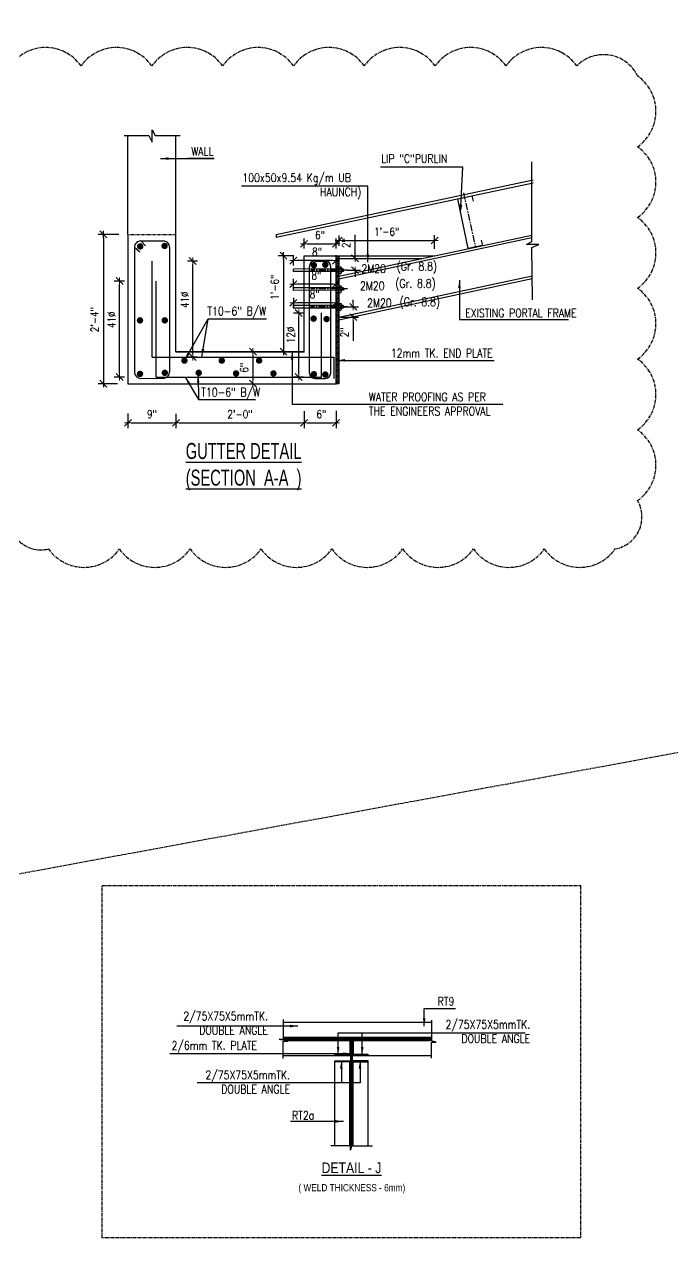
# Model space of a CAD drawing. Extents: x -95606 to 113309, y -42160 to -940.
# Drawn here: x 103447.1 to 103568.6, y -20200.4 to -19972.8 of the extents above; entities that cross this region are included whole.
import ezdxf

# ---------------------------------------------------------------- set-up
doc = ezdxf.new("R2010")
doc.units = 0
doc.header["$LTSCALE"] = 0.02
doc.header["$MEASUREMENT"] = 0
doc.header["$PDMODE"] = 3
doc.header["$PDSIZE"] = -2
for name, pattern in [('CENTER', [50.8, 31.75, -6.35, 6.35, -6.35]), ('CENTERX2', [101.6, 63.5, -12.7, 12.7, -12.7]), ('DASHED', [0.75, 0.5, -0.25]), ('DASHEDX2', [1.5, 1, -0.5]), ('HIDDEN', [9.525, 6.35, -3.175])]:
    doc.linetypes.add(name, pattern=pattern)
doc.layers.get('0').update_dxf_attribs({"linetype": 'CONTINUOUS'})
doc.layers.get('DEFPOINTS').update_dxf_attribs({"linetype": 'CONTINUOUS'})
doc.layers.add('A -fittings', color=181, linetype='CONTINUOUS', lineweight=5)
for name, color, linetype in [('A-5T', 4, 'CONTINUOUS'), ('A-DIM', 1, 'CONTINUOUS'), ('A-GRID', 7, 'CENTERX2'), ('A-OL', 2, 'CONTINUOUS'), ('A-P FRAME', 4, 'CONTINUOUS'), ('DIM', 7, 'CONTINUOUS'), ('dimentions', 8, 'CONTINUOUS'), ('EXLINE', 33, 'CONTINUOUS'), ('GUSSET', 1, 'CONTINUOUS'), ('OL', 2, 'CONTINUOUS'), ('RF', 5, 'CONTINUOUS'), ('RF5', 6, 'CONTINUOUS'), ('S-BM', 2, 'HIDDEN'), ('S-DIM', 7, 'CONTINUOUS'), ('S-TXT', 2, 'CONTINUOUS')]:
    doc.layers.add(name, color=color, linetype=linetype)
doc.styles.add('ROMANS', font='romans.shx', dxfattribs={"width": 0.8})
doc.styles.get("Standard").update_dxf_attribs({"font": 'ISOCP'})
doc.styles.add('STYLE2', font='arial.ttf', dxfattribs={"width": 0.8})
doc.dimstyles.new('DA16', dxfattribs={"dimscale": 16, "dimtxt": 0.1, "dimasz": 0.09375, "dimexe": 0, "dimexo": 0, "dimgap": 0.03125, "dimtad": 1, "dimdec": 0, "dimzin": 7, "dimdsep": 46, "dimlunit": 4, "dimtxsty": 'ROMANS', "dimcen": 0.09375, "dimclrd": 1, "dimclre": 1, "dimclrt": 2, "dimadec": 0, "dimazin": 0, "dimtfac": 0.03125, "dimtdec": 4, "dimtofl": 0, "dimtmove": 0, "dimatfit": 3, "dimfxl": 1, "dimfrac": 2, "dimtolj": 1, "dimtzin": 0, "dimarcsym": 0})
doc.dimstyles.new('TK16', dxfattribs={"dimscale": 16, "dimtxt": 0.09375, "dimasz": 0.04, "dimexe": 0.0625, "dimexo": 0.015625, "dimgap": 0.046875, "dimtad": 1, "dimdec": 1, "dimzin": 11, "dimdsep": 46, "dimlunit": 4, "dimtxsty": 'ROMANS', "dimblk1": 'TK1', "dimblk2": 'TK1', "dimsah": 1, "dimcen": 0.09375, "dimclrd": 1, "dimclre": 1, "dimclrt": 2, "dimadec": 0, "dimazin": 0, "dimtfac": 1, "dimtofl": 0, "dimtmove": 0, "dimatfit": 3, "dimldrblk": 'TK1', "dimfxl": 1, "dimfrac": 2, "dimtolj": 1, "dimtzin": 9, "dimarcsym": 0})
pattern_1 = [(45, (124392.88833, 6489.24232), (-0.08838834765, 0.08838834765), [])]
pattern_2 = [(45, (124392.88833, 6493.42633), (-0.08838834765, 0.08838834765), [])]

# ---------------------------------------------------------------- blocks, each defined once
blk = doc.blocks.new('TK1')
at = {"color": 4, "linetype": 'Continuous'}
blk.add_line((-1, -1), (1, 1), dxfattribs=at)
at = {"color": 1, "linetype": 'ByBlock'}
blk.add_line((-1, 0), (1, 0), dxfattribs=at)
blk = doc.blocks.new('*D202')
at = {"layer": 'DEFPOINTS', "color": 0, "lineweight": -2, "transparency": 16777216}
for p in [(103465.06, -20012.25), (103461.9, -20040.25), (103464.81, -20040.25)]:
    blk.add_point(p, dxfattribs=at)
at = {"layer": 'dimentions', "color": 1, "lineweight": -2, "transparency": 16777216}
for p, q in [((103464.81, -20012.25), (103460.9, -20012.25)), ((103461.9, -20012.89), (103461.9, -20039.61)), ((103464.56, -20040.25), (103460.9, -20040.25))]:
    blk.add_line(p, q, dxfattribs=at)
at = {"layer": 'dimentions', "color": 1, "lineweight": -2, "transparency": 16777216, "xscale": 0.64, "yscale": 0.64, "zscale": 0.64}
for p, rotation in [((103461.9, -20012.25), 90), ((103461.9, -20040.25), 270)]:
    blk.add_blockref('TK1', p, dxfattribs=dict(at, rotation=rotation))
at = {"layer": 'dimentions', "color": 2, "transparency": 16777216, "insert": (103460.26, -20028.25), "char_height": 1.5, "attachment_point": 5, "rotation": 90, "style": 'ROMANS'}
blk.add_mtext('\\A1;2\'-4"', dxfattribs=at)
blk = doc.blocks.new('*D203')
at = {"layer": 'A -fittings', "color": 1, "lineweight": -2, "transparency": 16777216}
for p, q in [((103499.5, -20014.92), (103499.5, -20013.02)), ((103505.5, -20014.91), (103505.5, -20013.02)), ((103500.14, -20014.02), (103504.86, -20014.02))]:
    blk.add_line(p, q, dxfattribs=at)
at = {"layer": 'DEFPOINTS', "color": 0, "lineweight": -2, "transparency": 16777216}
for p in [(103499.5, -20015.17), (103505.5, -20014.02), (103505.5, -20015.16)]:
    blk.add_point(p, dxfattribs=at)
at = {"layer": 'A -fittings', "color": 1, "lineweight": -2, "transparency": 16777216, "xscale": 0.64, "yscale": 0.64, "zscale": 0.64, "rotation": 180}
blk.add_blockref('TK1', (103499.5, -20014.02), dxfattribs=at)
at = {"layer": 'A -fittings', "color": 1, "lineweight": -2, "transparency": 16777216, "xscale": 0.64, "yscale": 0.64, "zscale": 0.64}
blk.add_blockref('TK1', (103505.5, -20014.02), dxfattribs=at)
at = {"layer": 'A -fittings', "color": 2, "transparency": 16777216, "insert": (103502.5, -20012.38), "char_height": 1.5, "attachment_point": 5, "style": 'ROMANS'}
blk.add_mtext('\\A1;6"', dxfattribs=at)
blk = doc.blocks.new('*D204')
at = {"layer": 'A -fittings', "color": 1, "lineweight": -2, "transparency": 16777216}
for p, q in [((103489.64, -20034.25), (103490.93, -20034.25)), ((103489.93, -20034.89), (103489.93, -20039.61)), ((103489.64, -20040.25), (103490.93, -20040.25))]:
    blk.add_line(p, q, dxfattribs=at)
at = {"layer": 'DEFPOINTS', "color": 0, "lineweight": -2, "transparency": 16777216}
for p in [(103489.39, -20034.25), (103489.39, -20040.25), (103489.93, -20040.25)]:
    blk.add_point(p, dxfattribs=at)
at = {"layer": 'A -fittings', "color": 1, "lineweight": -2, "transparency": 16777216, "xscale": 0.64, "yscale": 0.64, "zscale": 0.64}
for p, rotation in [((103489.93, -20034.25), 90), ((103489.93, -20040.25), 270)]:
    blk.add_blockref('TK1', p, dxfattribs=dict(at, rotation=rotation))
at = {"layer": 'A -fittings', "color": 2, "transparency": 16777216, "insert": (103488.29, -20037.25), "char_height": 1.5, "attachment_point": 5, "rotation": 90, "style": 'ROMANS'}
blk.add_mtext('\\A1;6"', dxfattribs=at)
blk = doc.blocks.new('*D205')
at = {"layer": 'A -fittings', "color": 1, "lineweight": -2, "transparency": 16777216}
for p, q in [((103475.5, -20046.3), (103475.5, -20048.61)), ((103476.14, -20047.61), (103498.86, -20047.61)), ((103499.5, -20046.37), (103499.5, -20048.61))]:
    blk.add_line(p, q, dxfattribs=at)
at = {"layer": 'DEFPOINTS', "color": 0, "lineweight": -2, "transparency": 16777216}
for p in [(103475.5, -20046.05), (103499.5, -20046.12), (103499.5, -20047.61)]:
    blk.add_point(p, dxfattribs=at)
at = {"layer": 'A -fittings', "color": 1, "lineweight": -2, "transparency": 16777216, "xscale": 0.64, "yscale": 0.64, "zscale": 0.64, "rotation": 180}
blk.add_blockref('TK1', (103475.5, -20047.61), dxfattribs=at)
at = {"layer": 'A -fittings', "color": 1, "lineweight": -2, "transparency": 16777216, "xscale": 0.64, "yscale": 0.64, "zscale": 0.64}
blk.add_blockref('TK1', (103499.5, -20047.61), dxfattribs=at)
at = {"layer": 'A -fittings', "color": 2, "transparency": 16777216, "insert": (103487.5, -20045.97), "char_height": 1.5, "attachment_point": 5, "style": 'ROMANS'}
blk.add_mtext('\\A1;2\'-0"', dxfattribs=at)
blk = doc.blocks.new('*D206')
at = {"layer": 'A -fittings', "color": 1, "lineweight": -2, "transparency": 16777216}
for p, q in [((103466.5, -20045.87), (103466.5, -20048.61)), ((103467.14, -20047.61), (103474.86, -20047.61)), ((103475.5, -20045.91), (103475.5, -20048.61))]:
    blk.add_line(p, q, dxfattribs=at)
at = {"layer": 'DEFPOINTS', "color": 0, "lineweight": -2, "transparency": 16777216}
for p in [(103466.5, -20045.62), (103475.5, -20045.66), (103475.5, -20047.61)]:
    blk.add_point(p, dxfattribs=at)
at = {"layer": 'A -fittings', "color": 1, "lineweight": -2, "transparency": 16777216, "xscale": 0.64, "yscale": 0.64, "zscale": 0.64, "rotation": 180}
blk.add_blockref('TK1', (103466.5, -20047.61), dxfattribs=at)
at = {"layer": 'A -fittings', "color": 1, "lineweight": -2, "transparency": 16777216, "xscale": 0.64, "yscale": 0.64, "zscale": 0.64}
blk.add_blockref('TK1', (103475.5, -20047.61), dxfattribs=at)
at = {"layer": 'A -fittings', "color": 2, "transparency": 16777216, "insert": (103471, -20045.97), "char_height": 1.5, "attachment_point": 5, "style": 'ROMANS'}
blk.add_mtext('\\A1;9"', dxfattribs=at)
blk = doc.blocks.new('*D207')
at = {"layer": 'A -fittings', "color": 1, "lineweight": -2, "transparency": 16777216}
for p, q in [((103479.56, -20017.25), (103477.64, -20017.25)), ((103478.64, -20034.61), (103478.64, -20017.89)), ((103479.56, -20035.25), (103477.64, -20035.25))]:
    blk.add_line(p, q, dxfattribs=at)
at = {"layer": 'DEFPOINTS', "color": 0, "lineweight": -2, "transparency": 16777216}
for p in [(103478.64, -20017.25), (103479.81, -20017.25), (103479.81, -20035.25)]:
    blk.add_point(p, dxfattribs=at)
at = {"layer": 'A -fittings', "color": 1, "lineweight": -2, "transparency": 16777216, "xscale": 0.64, "yscale": 0.64, "zscale": 0.64}
for p, rotation in [((103478.64, -20017.25), 90), ((103478.64, -20035.25), 270)]:
    blk.add_blockref('TK1', p, dxfattribs=dict(at, rotation=rotation))
at = {"layer": 'A -fittings', "color": 2, "transparency": 16777216, "insert": (103477.14, -20024.51), "char_height": 1.5, "attachment_point": 5, "rotation": 90, "style": 'ROMANS'}
blk.add_mtext('\\A1;41%%C', dxfattribs=at)
blk = doc.blocks.new('*D208')
at = {"layer": 'A -fittings', "color": 1, "lineweight": -2, "transparency": 16777216}
for p, q in [((103509.06, -20016.11), (103509.06, -20012.31)), ((103507.58, -20016.75), (103510.06, -20016.75)), ((103507.5, -20018.96), (103510.06, -20018.96)), ((103509.06, -20019.6), (103509.06, -20020.24))]:
    blk.add_line(p, q, dxfattribs=at)
at = {"layer": 'DEFPOINTS', "color": 0, "lineweight": -2, "transparency": 16777216}
for p in [(103507.33, -20016.75), (103507.25, -20018.96), (103509.06, -20018.96)]:
    blk.add_point(p, dxfattribs=at)
at = {"layer": 'A -fittings', "color": 1, "lineweight": -2, "transparency": 16777216, "xscale": 0.64, "yscale": 0.64, "zscale": 0.64}
for p, rotation in [((103509.06, -20016.75), 270), ((103509.06, -20018.96), 90)]:
    blk.add_blockref('TK1', p, dxfattribs=dict(at, rotation=rotation))
at = {"layer": 'A -fittings', "color": 2, "transparency": 16777216, "insert": (103507.42, -20013.89), "char_height": 1.5, "attachment_point": 5, "rotation": 90, "style": 'ROMANS'}
blk.add_mtext('\\A1;2"', dxfattribs=at)
blk = doc.blocks.new('*D209')
at = {"layer": 'A -fittings', "color": 1, "lineweight": -2, "transparency": 16777216}
for p, q in [((103497.5, -20024.16), (103497.5, -20026.1)), ((103504.86, -20025.1), (103498.14, -20025.1)), ((103505.5, -20024.15), (103505.5, -20026.1))]:
    blk.add_line(p, q, dxfattribs=at)
at = {"layer": 'DEFPOINTS', "color": 0, "lineweight": -2, "transparency": 16777216}
for p in [(103497.5, -20023.91), (103497.5, -20025.1), (103505.5, -20023.9)]:
    blk.add_point(p, dxfattribs=at)
at = {"layer": 'A -fittings', "color": 1, "lineweight": -2, "transparency": 16777216, "xscale": 0.64, "yscale": 0.64, "zscale": 0.64, "rotation": 180}
blk.add_blockref('TK1', (103497.5, -20025.1), dxfattribs=at)
at = {"layer": 'A -fittings', "color": 1, "lineweight": -2, "transparency": 16777216, "xscale": 0.64, "yscale": 0.64, "zscale": 0.64}
blk.add_blockref('TK1', (103505.5, -20025.1), dxfattribs=at)
at = {"layer": 'A -fittings', "color": 2, "transparency": 16777216, "insert": (103501.5, -20023.46), "char_height": 1.5, "attachment_point": 5, "style": 'ROMANS'}
blk.add_mtext('\\A1;8"', dxfattribs=at)
blk = doc.blocks.new('*D210')
at = {"layer": 'A -fittings', "color": 1, "lineweight": -2, "transparency": 16777216}
for p, q in [((103506, -20012.45), (103506, -20014.39)), ((103506.64, -20013.39), (103523.34, -20013.39)), ((103523.98, -20014.99), (103523.98, -20012.39))]:
    blk.add_line(p, q, dxfattribs=at)
at = {"layer": 'DEFPOINTS', "color": 0, "lineweight": -2, "transparency": 16777216}
for p in [(103506, -20012.2), (103523.98, -20013.39), (103523.98, -20015.24)]:
    blk.add_point(p, dxfattribs=at)
at = {"layer": 'A -fittings', "color": 1, "lineweight": -2, "transparency": 16777216, "xscale": 0.64, "yscale": 0.64, "zscale": 0.64, "rotation": 180}
blk.add_blockref('TK1', (103506, -20013.39), dxfattribs=at)
at = {"layer": 'A -fittings', "color": 1, "lineweight": -2, "transparency": 16777216, "xscale": 0.64, "yscale": 0.64, "zscale": 0.64}
blk.add_blockref('TK1', (103523.98, -20013.39), dxfattribs=at)
at = {"layer": 'A -fittings', "color": 2, "transparency": 16777216, "insert": (103514.99, -20011.75), "char_height": 1.5, "attachment_point": 5, "style": 'ROMANS'}
blk.add_mtext('\\A1;1\'-6"', dxfattribs=at)
blk = doc.blocks.new('A$C6334769A')
at = {"layer": 'GUSSET'}
h = blk.add_hatch(dxfattribs=at)
h.set_pattern_fill('LINE', color=8, scale=33, angle=-90, style=0)
h.set_pattern_definition([(90, (48431.668, -199664.318), (4.125, 2e-16), [])])
edge = h.paths.add_edge_path()
edge.add_line((13, 8.1), (26.4, 8.1))
edge.add_ellipse((26.4, 2.1), major_axis=(4.24, -4.24), ratio=1, start_angle=45, end_angle=135, ccw=False)
edge.add_line((32.4, 2.1), (32.4, 0))
edge.add_line((32.4, 0), (32.4, -2.1))
edge.add_ellipse((26.4, -2.1), major_axis=(4.24, 4.24), ratio=1, start_angle=225, end_angle=315, ccw=False)
edge.add_line((26.4, -8.1), (19.2, -8.1))
edge.add_line((19.2, -8.1), (13, -8.1))
edge.add_ellipse((13, -2.1), major_axis=(4.24, -4.24), ratio=1, start_angle=315, end_angle=405)
edge.add_line((19, -2.1), (19, 0))
edge.add_line((19, 0), (19, 2.1))
edge.add_ellipse((13, 2.1), major_axis=(4.24, -4.24), ratio=1, start_angle=45, end_angle=135)
at = {"layer": 'A-OL', "color": 1}
for p, q in [((2.5, 23.5), (0, 23.5)), ((0, 23.5), (0, -23.7)), ((2.5, -23.7), (2.5, 23.5)), ((2.5, -23.7), (0, -23.7))]:
    blk.add_line(p, q, dxfattribs=at)
at = {"layer": 'OL', "linetype": 'DASHEDX2'}
for p, q in [((0, 7.9), (-15.9, 7.9)), ((0, -8.1), (-15.9, -8.1))]:
    blk.add_line(p, q, dxfattribs=at)
at = {"layer": 'OL'}
blk.add_line((24, -8.1), (2.1, -8.1), dxfattribs=at)
for points in [[(2.5, 22.1), (11.5, 22.1, -0.414214), (17.5, 16.1), (17.5, 17.6)], [(2.5, 8.1), (11.5, 8.1, 0.414214), (17.5, 14.1), (17.5, 17.6)], [(19, 0), (19, 2.1, 0.414214), (13, 8.1), (5.7, 8.1)], [(19, 0), (19, -2.1, -0.414214), (13, -8.1), (10.8, -8.1)], [(32.4, 0), (32.4, 2.1, 0.414214), (26.4, 8.1), (11, 8.1)], [(32.4, 0), (32.4, -2.1, -0.414214), (26.4, -8.1), (11, -8.1)], [(2.5, -8.1), (11.5, -8.1, -0.414214), (17.5, -14.1), (17.5, -12.6)], [(2.5, -22.1), (11.5, -22.1, 0.414214), (17.5, -16.1), (17.5, -12.6)]]:
    blk.add_lwpolyline(points, format="xyb", dxfattribs=at)
blk.add_lwpolyline([(21.1, -8.1), (20, -8.1), (2.1, -8.1)], dxfattribs=at)
blk = doc.blocks.new('*D211')
at = {"layer": 'A -fittings', "color": 1, "lineweight": -2, "transparency": 16777216}
for p, q in [((103497.5, -20018.07), (103497.5, -20016.17)), ((103504.86, -20017.17), (103498.14, -20017.17)), ((103505.5, -20017.61), (103505.5, -20016.17))]:
    blk.add_line(p, q, dxfattribs=at)
at = {"layer": 'DEFPOINTS', "color": 0, "lineweight": -2, "transparency": 16777216}
for p in [(103497.5, -20017.17), (103497.5, -20018.32), (103505.5, -20017.86)]:
    blk.add_point(p, dxfattribs=at)
at = {"layer": 'A -fittings', "color": 1, "lineweight": -2, "transparency": 16777216, "xscale": 0.64, "yscale": 0.64, "zscale": 0.64, "rotation": 180}
blk.add_blockref('TK1', (103497.5, -20017.17), dxfattribs=at)
at = {"layer": 'A -fittings', "color": 1, "lineweight": -2, "transparency": 16777216, "xscale": 0.64, "yscale": 0.64, "zscale": 0.64}
blk.add_blockref('TK1', (103505.5, -20017.17), dxfattribs=at)
at = {"layer": 'A -fittings', "color": 2, "transparency": 16777216, "insert": (103501.94, -20015.53), "char_height": 1.5, "attachment_point": 5, "style": 'ROMANS'}
blk.add_mtext('\\A1;8"', dxfattribs=at)
blk = doc.blocks.new('*D212')
at = {"layer": 'A -fittings', "color": 1, "lineweight": -2, "transparency": 16777216}
for p, q in [((103497.5, -20022.5), (103497.5, -20020.6)), ((103505.5, -20022.03), (103505.5, -20020.6)), ((103504.86, -20021.6), (103498.14, -20021.6))]:
    blk.add_line(p, q, dxfattribs=at)
at = {"layer": 'DEFPOINTS', "color": 0, "lineweight": -2, "transparency": 16777216}
for p in [(103497.5, -20021.6), (103497.5, -20022.75), (103505.5, -20022.28)]:
    blk.add_point(p, dxfattribs=at)
at = {"layer": 'A -fittings', "color": 1, "lineweight": -2, "transparency": 16777216, "xscale": 0.64, "yscale": 0.64, "zscale": 0.64, "rotation": 180}
blk.add_blockref('TK1', (103497.5, -20021.6), dxfattribs=at)
at = {"layer": 'A -fittings', "color": 1, "lineweight": -2, "transparency": 16777216, "xscale": 0.64, "yscale": 0.64, "zscale": 0.64}
blk.add_blockref('TK1', (103505.5, -20021.6), dxfattribs=at)
at = {"layer": 'A -fittings', "color": 2, "transparency": 16777216, "insert": (103501.83, -20019.96), "char_height": 1.5, "attachment_point": 5, "style": 'ROMANS'}
blk.add_mtext('\\A1;8"', dxfattribs=at)
blk = doc.blocks.new('*D213')
at = {"layer": 'A -fittings', "color": 1, "lineweight": -2, "transparency": 16777216}
for p, q in [((103508.74, -20025.19), (103508.74, -20024.55)), ((103506.25, -20025.83), (103509.74, -20025.83)), ((103506.25, -20027.77), (103509.74, -20027.77)), ((103508.74, -20028.41), (103508.74, -20032.21))]:
    blk.add_line(p, q, dxfattribs=at)
at = {"layer": 'DEFPOINTS', "color": 0, "lineweight": -2, "transparency": 16777216}
for p in [(103506, -20025.83), (103506, -20027.77), (103508.74, -20027.77)]:
    blk.add_point(p, dxfattribs=at)
at = {"layer": 'A -fittings', "color": 1, "lineweight": -2, "transparency": 16777216, "xscale": 0.64, "yscale": 0.64, "zscale": 0.64}
for p, rotation in [((103508.74, -20025.83), 270), ((103508.74, -20027.77), 90)]:
    blk.add_blockref('TK1', p, dxfattribs=dict(at, rotation=rotation))
at = {"layer": 'A -fittings', "color": 2, "transparency": 16777216, "insert": (103507.1, -20030.63), "char_height": 1.5, "attachment_point": 5, "rotation": 90, "style": 'ROMANS'}
blk.add_mtext('\\A1;2"', dxfattribs=at)
blk = doc.blocks.new('*D214')
at = {"layer": 'A -fittings', "color": 1, "lineweight": -2, "transparency": 16777216}
for p, q in [((103499.5, -20045.38), (103499.5, -20048.61)), ((103505.5, -20045.34), (103505.5, -20048.61)), ((103500.14, -20047.61), (103504.86, -20047.61))]:
    blk.add_line(p, q, dxfattribs=at)
at = {"layer": 'DEFPOINTS', "color": 0, "lineweight": -2, "transparency": 16777216}
for p in [(103499.5, -20045.13), (103505.5, -20045.09), (103505.5, -20047.61)]:
    blk.add_point(p, dxfattribs=at)
at = {"layer": 'A -fittings', "color": 1, "lineweight": -2, "transparency": 16777216, "xscale": 0.64, "yscale": 0.64, "zscale": 0.64, "rotation": 180}
blk.add_blockref('TK1', (103499.5, -20047.61), dxfattribs=at)
at = {"layer": 'A -fittings', "color": 1, "lineweight": -2, "transparency": 16777216, "xscale": 0.64, "yscale": 0.64, "zscale": 0.64}
blk.add_blockref('TK1', (103505.5, -20047.61), dxfattribs=at)
at = {"layer": 'A -fittings', "color": 2, "transparency": 16777216, "insert": (103502.75, -20045.97), "char_height": 1.5, "attachment_point": 5, "style": 'ROMANS'}
blk.add_mtext('\\A1;6"', dxfattribs=at)
blk = doc.blocks.new('*D215')
at = {"layer": 'DEFPOINTS', "color": 0, "lineweight": -2, "transparency": 16777216}
for p in [(103497.76, -20016.25), (103495.65, -20034.25), (103497.76, -20034.25)]:
    blk.add_point(p, dxfattribs=at)
at = {"layer": 'dimentions', "color": 1, "lineweight": -2, "transparency": 16777216}
for p, q in [((103497.51, -20016.25), (103494.65, -20016.25)), ((103495.65, -20016.89), (103495.65, -20033.61)), ((103497.51, -20034.25), (103494.65, -20034.25))]:
    blk.add_line(p, q, dxfattribs=at)
at = {"layer": 'dimentions', "color": 1, "lineweight": -2, "transparency": 16777216, "xscale": 0.64, "yscale": 0.64, "zscale": 0.64}
for p, rotation in [((103495.65, -20016.25), 90), ((103495.65, -20034.25), 270)]:
    blk.add_blockref('TK1', p, dxfattribs=dict(at, rotation=rotation))
at = {"layer": 'dimentions', "color": 2, "transparency": 16777216, "insert": (103494.01, -20022.16), "char_height": 1.5, "attachment_point": 5, "rotation": 90, "style": 'ROMANS'}
blk.add_mtext('\\A1;1\'-6"', dxfattribs=at)
blk = doc.blocks.new('*D216')
at = {"layer": 'A -fittings', "color": 1, "lineweight": -2, "transparency": 16777216}
for p, q in [((103465.86, -20021), (103463.94, -20021)), ((103464.94, -20038.36), (103464.94, -20021.64)), ((103465.86, -20039), (103463.94, -20039))]:
    blk.add_line(p, q, dxfattribs=at)
at = {"layer": 'DEFPOINTS', "color": 0, "lineweight": -2, "transparency": 16777216}
for p in [(103464.94, -20021), (103466.11, -20021), (103466.11, -20039)]:
    blk.add_point(p, dxfattribs=at)
at = {"layer": 'A -fittings', "color": 1, "lineweight": -2, "transparency": 16777216, "xscale": 0.64, "yscale": 0.64, "zscale": 0.64}
for p, rotation in [((103464.94, -20021), 90), ((103464.94, -20039), 270)]:
    blk.add_blockref('TK1', p, dxfattribs=dict(at, rotation=rotation))
at = {"layer": 'A -fittings', "color": 2, "transparency": 16777216, "insert": (103463.44, -20028.26), "char_height": 1.5, "attachment_point": 5, "rotation": 90, "style": 'ROMANS'}
blk.add_mtext('\\A1;41%%C', dxfattribs=at)
blk = doc.blocks.new('*D217')
at = {"layer": 'A -fittings', "color": 1, "lineweight": -2, "transparency": 16777216}
for p, q in [((103499.42, -20027), (103497.5, -20027)), ((103498.5, -20038.36), (103498.5, -20027.64)), ((103499.42, -20039), (103497.5, -20039))]:
    blk.add_line(p, q, dxfattribs=at)
at = {"layer": 'DEFPOINTS', "color": 0, "lineweight": -2, "transparency": 16777216}
for p in [(103498.5, -20027), (103499.67, -20027), (103499.67, -20039)]:
    blk.add_point(p, dxfattribs=at)
at = {"layer": 'A -fittings', "color": 1, "lineweight": -2, "transparency": 16777216, "xscale": 0.64, "yscale": 0.64, "zscale": 0.64}
for p, rotation in [((103498.5, -20027), 90), ((103498.5, -20039), 270)]:
    blk.add_blockref('TK1', p, dxfattribs=dict(at, rotation=rotation))
at = {"layer": 'A -fittings', "color": 2, "transparency": 16777216, "insert": (103497, -20031.09), "char_height": 1.5, "attachment_point": 5, "rotation": 90, "style": 'ROMANS'}
blk.add_mtext('\\A1;12%%C', dxfattribs=at)

msp = doc.modelspace()

# ---------------------------------------------------------------- hatches: boundary and pattern name
h = msp.add_hatch()
h.set_pattern_fill('ANSI31', color=256, angle=180, style=0)
h.set_pattern_definition(pattern_2)
edge = h.paths.add_edge_path()
edge.add_line((103505.364, -20166.03), (103507.97, -20166.028))
edge.add_arc((103507.97, -20165.928), 0.1, 270.04381, 359.95928)
edge.add_line((103508.07, -20165.928), (103508.07, -20163.323))
edge.add_line((103508.07, -20163.323), (103508.079, -20163.278))
edge.add_arc((103508.167, -20163.32), 0.0976, 89.51128, 154.05935, ccw=False)
edge.add_line((103508.168, -20163.223), (103508.264, -20163.223))
edge.add_line((103508.264, -20163.223), (103508.265, -20166.223))
edge.add_line((103508.265, -20166.223), (103505.265, -20166.223))
edge.add_line((103505.265, -20166.223), (103505.265, -20166.13))
edge.add_arc((103505.365, -20166.13), 0.1, 90.04381, 180.04381, ccw=False)
h = msp.add_hatch()
h.set_pattern_fill('ANSI31', color=256, angle=180, style=0)
h.set_pattern_definition(pattern_2)
edge = h.paths.add_edge_path()
edge.add_line((103511.405, -20166.03), (103508.8, -20166.028))
edge.add_arc((103508.8, -20165.928), 0.1, 180.04072, 269.95619, ccw=False)
edge.add_line((103508.7, -20165.928), (103508.701, -20163.35))
edge.add_line((103508.701, -20163.35), (103508.7, -20163.338))
edge.add_arc((103508.573, -20163.35), 0.128, 5.7084, 86.80892)
edge.add_line((103508.58, -20163.223), (103508.505, -20163.223))
edge.add_line((103508.505, -20163.223), (103508.505, -20166.223))
edge.add_line((103508.505, -20166.223), (103511.505, -20166.223))
edge.add_line((103511.505, -20166.223), (103511.505, -20166.13))
edge.add_arc((103511.405, -20166.13), 0.1, 359.95619, 449.95619)
h = msp.add_hatch()
h.set_pattern_fill('ANSI31', color=256, angle=180, style=0)
h.set_pattern_definition(pattern_1)
edge = h.paths.add_edge_path()
edge.add_line((103505.364, -20167.415), (103507.97, -20167.417))
edge.add_arc((103507.97, -20167.517), 0.1, 360.04072, 449.95619, ccw=False)
edge.add_line((103508.07, -20167.517), (103508.07, -20169.642))
edge.add_line((103508.07, -20169.642), (103508.07, -20169.648))
edge.add_arc((103508.167, -20169.645), 0.0974, 541.58988, 630.59619)
edge.add_line((103508.168, -20169.742), (103508.265, -20169.742))
edge.add_line((103508.265, -20169.742), (103508.265, -20167.222))
edge.add_line((103508.265, -20167.222), (103505.265, -20167.222))
edge.add_line((103505.265, -20167.222), (103505.265, -20167.315))
edge.add_arc((103505.365, -20167.315), 0.1, 539.95619, 629.95619)
h = msp.add_hatch()
h.set_pattern_fill('ANSI31', color=256, angle=180, style=0)
h.set_pattern_definition(pattern_1)
edge = h.paths.add_edge_path()
edge.add_line((103511.405, -20167.415), (103508.8, -20167.417))
edge.add_arc((103508.8, -20167.517), 0.1, 90.04381, 179.95928)
edge.add_line((103508.7, -20167.517), (103508.7, -20169.642))
edge.add_line((103508.7, -20169.642), (103508.7, -20169.648))
edge.add_arc((103508.602, -20169.645), 0.0974, -90.59619, -1.58988, ccw=False)
edge.add_line((103508.601, -20169.742), (103508.505, -20169.742))
edge.add_line((103508.505, -20169.742), (103508.505, -20167.222))
edge.add_line((103508.505, -20167.222), (103511.505, -20167.222))
edge.add_line((103511.505, -20167.222), (103511.505, -20167.315))
edge.add_arc((103511.405, -20167.315), 0.1, -89.95619, 0.04381, ccw=False)
at = {"layer": 'A-DIM', "ltscale": 2}
h = msp.add_hatch(dxfattribs=at)
h.set_pattern_fill('ANSI31', color=256, scale=2, style=0)
h.set_pattern_definition([(45, (125684.08953, -20386.23552), (-0.1767766953, 0.1767766953), [])])
h.paths.add_polyline_path([(103505.499, -20016.25), (103505.999, -20016.25), (103505.999, -20040.25), (103505.499, -20040.25)])
at = {"layer": 'dimentions', "ltscale": 2}
h = msp.add_hatch(dxfattribs=at)
h.set_pattern_fill('ANSI31', color=1, angle=90, style=0)
h.set_pattern_definition([(135, (74500.77431, 604.70904), (-0.08838834765, -0.08838834765), [])])
h.paths.add_polyline_path([(103508.265, -20172.832), (103508.265, -20163.222), (103508.505, -20163.222), (103508.505, -20172.832)])

# ---------------------------------------------------------------- linework, layer by layer
at = {"layer": 'A -fittings', "color": 6, "const_width": 0.2}
msp.add_lwpolyline([(103475.499, -20012.272), (103475.499, -20034.25), (103499.499, -20034.25), (103499.499, -20016.25)], dxfattribs=at)
at = {"layer": 'A-DIM', "ltscale": 2}
for p, q in [((103505.999, -20020.562), (103542.217, -20012.863)), ((103505.999, -20016.75), (103521.624, -20016.75)), ((103505.999, -20027.759), (103542.278, -20020.048))]:
    msp.add_line(p, q, dxfattribs=at)
at = {"layer": 'A-GRID'}
msp.add_line((103529.39, -20004.439), (103531.639, -20014.713), dxfattribs=at)
at = {"layer": 'A-OL', "color": 1}
for points in [[(103495.618, -20166.823), (103495.618, -20163.559), (103496.457, -20163.559), (103494.825, -20163.159), (103495.649, -20163.159), (103495.649, -20159.474)], [(103523.417, -20166.725), (103523.417, -20163.721), (103524.256, -20163.721), (103522.624, -20163.321), (103523.448, -20163.321), (103523.448, -20159.637)], [(103512.339, -20183.24), (103508.597, -20183.24), (103508.597, -20182.401), (103508.198, -20184.032), (103508.198, -20183.209), (103504.513, -20183.209)]]:
    msp.add_lwpolyline(points, dxfattribs=at)
at = {"layer": 'A-P FRAME', "color": 2, "ltscale": 7}
for p, q in [((103505.854, -20018.737), (103497.499, -20018.755)), ((103497.499, -20019.205), (103497.499, -20018.755)), ((103505.82, -20019.198), (103497.499, -20019.205)), ((103505.854, -20022.283), (103497.499, -20022.3)), ((103497.499, -20022.75), (103497.499, -20022.3)), ((103505.82, -20022.743), (103497.499, -20022.75)), ((103506.07, -20025.6), (103497.499, -20025.6)), ((103497.499, -20026.063), (103497.499, -20025.6)), ((103506.122, -20026.06), (103497.499, -20026.063))]:
    msp.add_line(p, q, dxfattribs=at)
at = {"layer": 'A-P FRAME', "color": 3}
msp.add_lwpolyline([(103532.705, -20013.318), (103532.924, -20014.348), (103530.246, -20014.917), (103528.298, -20005.565), (103530.975, -20004.996), (103531.194, -20006.025)], dxfattribs=at)
at = {"layer": 'DIM', "linetype": 'CENTERX2'}
for p, q in [((103507.632, -20018.965), (103500.763, -20018.965)), ((103507.632, -20022.464), (103500.763, -20022.464)), ((103507.562, -20025.827), (103500.72, -20025.827))]:
    msp.add_line(p, q, dxfattribs=at)
at = {"layer": 'dimentions', "color": 1, "ltscale": 2}
msp.add_line((103508.505, -20172.832), (103508.265, -20172.832), dxfattribs=at)
msp.add_line((103508.505, -20172.832), (103508.265, -20172.832), dxfattribs=at)
for points in [[(103508.168, -20163.223, 0.4254327), (103508.07, -20163.323), (103508.07, -20165.928, -0.4142136), (103507.97, -20166.028), (103505.364, -20166.03, 0.4142136), (103505.265, -20166.13), (103505.265, -20166.222), (103508.265, -20166.223), (103508.265, -20163.223), (103508.265, -20163.223), (103508.168, -20163.223)], [(103508.574, -20163.223, -0.455068), (103508.7, -20163.369), (103508.7, -20165.928, 0.4142136), (103508.8, -20166.028), (103511.405, -20166.03, -0.4142136), (103511.505, -20166.13), (103511.505, -20166.222), (103508.505, -20166.223), (103508.505, -20163.223), (103508.505, -20163.223), (103508.574, -20163.223)], [(103508.168, -20169.742, -0.4254327), (103508.07, -20169.642), (103508.07, -20167.517, 0.4142136), (103507.97, -20167.417), (103505.364, -20167.415, -0.4142136), (103505.265, -20167.315), (103505.265, -20167.222), (103508.265, -20167.222), (103508.265, -20169.742), (103508.265, -20169.742), (103508.168, -20169.742)], [(103508.601, -20169.742, 0.4254327), (103508.7, -20169.642), (103508.7, -20167.517, -0.4142136), (103508.8, -20167.417), (103511.405, -20167.415, 0.4142136), (103511.505, -20167.315), (103511.505, -20167.222), (103508.505, -20167.222), (103508.505, -20169.742), (103508.505, -20169.742), (103508.601, -20169.742)]]:
    msp.add_lwpolyline(points, format="xyb", dxfattribs=at)
msp.add_lwpolyline([(103508.265, -20172.832), (103508.265, -20163.222), (103508.505, -20163.222), (103508.505, -20172.832)], close=True, dxfattribs=at)
at = {"layer": 'EXLINE'}
for p, q in [((103466.499, -20012.272), (103466.499, -19993.712)), ((103475.499, -20012.272), (103475.499, -19993.712)), ((103494.277, -20012.285), (103542.463, -20002.043)), ((103494.277, -20012.796), (103542.463, -20002.554)), ((103466.499, -20012.272), (103466.499, -20040.25)), ((103475.499, -20034.25), (103475.499, -20012.272)), ((103494.277, -20012.285), (103494.277, -20012.796)), ((103505.999, -20020.071), (103542.217, -20012.373)), ((103499.499, -20034.25), (103499.499, -20016.25)), ((103499.499, -20016.25), (103505.499, -20016.25)), ((103505.499, -20040.25), (103505.499, -20016.25)), ((103505.999, -20016.25), (103523.976, -20016.25)), ((103505.999, -20028.25), (103542.288, -20020.536)), ((103475.499, -20034.25), (103499.499, -20034.25)), ((103466.499, -20040.25), (103505.499, -20040.25))]:
    msp.add_line(p, q, dxfattribs=at)
at = {"layer": 'EXLINE', "color": 2, "linetype": 'DASHED'}
msp.add_line((103466.499, -20012.272), (103475.499, -20012.272), dxfattribs=at)
at = {"layer": 'RF', "color": 2, "const_width": 0.6}
for points in [[(103473.071, -20014.413, 1), (103473.671, -20014.413, 1)], [(103468.498, -20014.508, 1), (103469.098, -20014.508, 1)], [(103501.057, -20018.027, 1), (103501.657, -20018.027, 1)], [(103503.192, -20017.954, 1), (103503.792, -20017.954, 1)], [(103501.004, -20028.057, -1), (103501.604, -20028.057, -1)], [(103468.461, -20028.375, 1), (103469.061, -20028.375, 1)], [(103473.109, -20028.375, 1), (103473.709, -20028.375, 1)], [(103503.434, -20028.129, -1), (103504.034, -20028.129, -1)], [(103476.785, -20035.926, 1), (103477.385, -20035.926, 1)], [(103483.785, -20035.926, 1), (103484.385, -20035.926, 1)], [(103490.785, -20035.926, 1), (103491.385, -20035.926, 1)], [(103468.461, -20038.426, 1), (103469.061, -20038.426, 1)], [(103473.109, -20038.213, 1), (103473.709, -20038.213, 1)], [(103479.461, -20038.215, 1), (103480.061, -20038.215, 1)], [(103486.461, -20038.335, 1), (103487.061, -20038.335, 1)], [(103493.461, -20038.335, 1), (103494.061, -20038.335, 1)], [(103501.057, -20038.472, -1), (103501.657, -20038.472, -1)], [(103503.192, -20038.545, -1), (103503.792, -20038.545, -1)]]:
    msp.add_lwpolyline(points, format="xyb", close=True, dxfattribs=at)
at = {"layer": 'RF5', "color": 160}
for p, q in [((103468.923, -20013.472), (103473.099, -20013.472)), ((103468.923, -20013.472), (103469.791, -20014.429)), ((103467.723, -20014.672), (103467.723, -20038.112)), ((103467.723, -20014.672), (103468.709, -20015.509)), ((103474.299, -20014.672), (103474.299, -20038.05)), ((103471.067, -20035.25), (103471.067, -20017.261)), ((103500.499, -20038.296), (103500.499, -20018.25)), ((103501.499, -20017.25), (103503.499, -20017.25)), ((103504.499, -20038.325), (103504.499, -20018.25)), ((103471.808, -20039.004), (103471.808, -20021.004)), ((103502.748, -20039.004), (103502.748, -20026.956)), ((103471.067, -20035.25), (103505.088, -20035.25)), ((103505.088, -20035.25), (103505.088, -20039.302)), ((103468.699, -20039.25), (103473.186, -20039.247)), ((103471.808, -20039.004), (103502.748, -20039.004)), ((103501.499, -20039.25), (103503.499, -20039.25))]:
    msp.add_line(p, q, dxfattribs=at)
for centre, radius, start, end in [((103468.923, -20014.672), 1.2, 90, 180.01139), ((103473.099, -20014.672), 1.2, 359.98859, 90), ((103501.499, -20018.25), 1, 90, 180), ((103503.499, -20018.25), 1, 0, 90), ((103468.923, -20038.05), 1.2, 180, 270), ((103473.099, -20038.05), 1.2, 270, 0), ((103501.499, -20038.25), 1, 180, 270), ((103503.499, -20038.25), 1, 270, 0)]:
    msp.add_arc(centre, radius, start, end, dxfattribs=at)
at = {"layer": 'S-BM', "color": 1, "linetype": 'ByBlock'}
msp.add_lwpolyline([(103505.499, -20016.25), (103505.999, -20016.25), (103505.999, -20040.25), (103505.499, -20040.25)], close=True, dxfattribs=at)
at = {"layer": 'S-DIM', "color": 2}
for p, q in [((103495.649, -20159.982), (103523.448, -20159.982)), ((103495.084, -20163.222), (103523.448, -20163.222)), ((103495.649, -20162.982), (103523.448, -20162.982)), ((103508.265, -20183.759), (103508.265, -20163.222)), ((103508.505, -20182.779), (103508.505, -20163.222)), ((103495.618, -20166.222), (103508.265, -20166.222)), ((103508.505, -20166.222), (103523.417, -20166.222)), ((103505.265, -20183.209), (103505.265, -20167.222)), ((103511.505, -20183.24), (103511.505, -20167.222))]:
    msp.add_line(p, q, dxfattribs=at)
at = {"layer": 'S-DIM', "color": 1}
for p, q in [((103495.649, -20162.787), (103523.448, -20162.787)), ((103495.88, -20163.417), (103508.07, -20163.417)), ((103508.7, -20163.417), (103523.017, -20163.417)), ((103508.07, -20183.209), (103508.07, -20167.514)), ((103508.7, -20183.24), (103508.7, -20167.514)), ((103508.7, -20179.24), (103508.7, -20167.517))]:
    msp.add_line(p, q, dxfattribs=at)
for points in [[(103465.811, -19993.712), (103470.429, -19993.712), (103471.031, -19994.972), (103471.031, -19992.669), (103471.578, -19993.712), (103476.264, -19993.712)], [(103542.315, -20024.505), (103542.217, -20014.733), (103543.478, -20014.131), (103541.175, -20014.131), (103542.217, -20013.584), (103542.217, -19998.625)]]:
    msp.add_lwpolyline(points, dxfattribs=at)
at = {"layer": 'S-TXT', "color": 5, "linetype": 'CENTER', "lineweight": -2}
msp.add_line((105355.57, -19780.599), (103131.986, -20190.049), dxfattribs=at)
at = {"layer": 'S-TXT', "color": 6, "linetype": 'CENTER', "lineweight": -2}
msp.add_lwpolyline([(103444.431, -19980.668, -0.5205671), (103457.704, -19980.668, -0.5205671), (103470.977, -19980.668, -0.5205671), (103484.25, -19980.668, -0.5205671), (103497.523, -19980.668, -0.5205671), (103510.796, -19980.668, -0.5205671), (103524.069, -19980.668, -0.5205671), (103537.342, -19980.668, -0.5205671), (103550.615, -19980.668, -0.5205671), (103562.011, -19982.544, -0.5205671), (103562.011, -19995.817, -0.5205671), (103562.011, -20009.09, -0.5205671), (103562.011, -20022.363, -0.5205671), (103562.011, -20035.636, -0.5205671), (103562.011, -20048.909, -0.5205671), (103562.011, -20062.182, -0.5205671), (103557.803, -20071.246, -0.5205671), (103544.53, -20071.246, -0.5205671), (103531.257, -20071.246, -0.5205671), (103517.984, -20071.246, -0.5205671), (103504.711, -20071.246, -0.5205671), (103491.438, -20071.246, -0.5205671), (103478.165, -20071.246, -0.5205671), (103464.892, -20071.246, -0.5205671), (103451.619, -20071.246, -0.5205671), (103444.431, -20065.161, -0.5205671)], format="xyb", dxfattribs=at)
at = {"layer": 'S-TXT', "color": 5, "linetype": 'CENTER', "lineweight": -2}
msp.add_lwpolyline([(103461.675, -20134.338), (103551.289, -20134.338), (103551.289, -20200.43), (103461.675, -20200.43)], close=True, dxfattribs=at)

# ---------------------------------------------------------------- block references
at = {"layer": 'A-P FRAME', "color": 2, "ltscale": 7, "xscale": 0.02875498200307485, "yscale": 0.02875498200307485, "zscale": 0.02875498200307485}
for p in [(103505.999, -20018.965), (103505.999, -20022.51), (103505.999, -20025.827)]:
    msp.add_blockref('A$C6334769A', p, dxfattribs=at)

# ---------------------------------------------------------------- texts
at = {"layer": 'A-5T', "insert": (103508.003, -20186.314), "char_height": 2, "attachment_point": 1}
msp.add_mtext('\\pi-5.2123;{\\fSwis721 Cn BT|b0|i0|c0|p34;\\L\\C4;DETAIL - J}', dxfattribs=at)
at = {"layer": 'S-DIM', "color": 2, "linetype": 'Continuous', "insert": (103482.545, -19996.685), "char_height": 1.6, "width": 6.00398, "attachment_point": 6, "style": 'ROMANS'}
msp.add_mtext('WALL', dxfattribs=at)
at = {"layer": 'S-DIM', "color": 2}
for s, insert, char_height, width, attachment_point, style in [(' \\PLIP "C"PURLIN', (103513.96, -19996.708), 1.6, 40.14875, 4, 'ROMANS'), ('\\pi0.453;100x50x9.54 Kg/m UB\\P\\pi15.021;HAUNCH)', (103487.483, -20003.226), 1.6, 23.12729, 4, 'ROMANS'), ('{\\fSwis721 Cn BT|b0|i0|c0|p34;\\LGUTTER DETAIL \\P(SECTION  A-A  )}', (103488.181, -20051.373), 3, 77.2254, 2, 'STYLE2')]:
    msp.add_mtext(s, dxfattribs=dict(at, insert=insert, char_height=char_height, width=width, attachment_point=attachment_point, style=style))
at = {"layer": 'S-DIM', "color": 2, "linetype": 'Continuous', "char_height": 1.6, "attachment_point": 6, "style": 'ROMANS'}
for s, insert in [('2M20', (103514.852, -20018.692)), ('(Gr. 8.8)', (103524.44, -20018.515)), ('(Gr. 8.8)', (103524.182, -20021.732)), ('2M20', (103514.594, -20021.909)), ('2M20', (103515.927, -20025.105)), ('(Gr. 8.8)', (103524.996, -20025.168)), ('12mm TK. END PLATE', (103534.852, -20034.529))]:
    msp.add_mtext(s, dxfattribs=dict(at, insert=insert))
at = {"layer": 'S-DIM', "color": 2, "char_height": 1.6, "attachment_point": 4, "style": 'ROMANS'}
for s, insert in [('T10-6" B/W', (103481.387, -20026.901)), ('EXISTING PORTAL FRAME', (103529.704, -20027.009)), ('T10-6" B/W', (103480.243, -20042.12)), ('WATER PROOFING AS PER \\PTHE ENGINEERS APPROVAL', (103511.647, -20044.073))]:
    msp.add_mtext(s, dxfattribs=dict(at, insert=insert))
at = {"layer": 'S-DIM', "color": 2, "char_height": 1.6, "style": 'ROMANS'}
for s, width, insert, attachment_point in [('RT9', 4.01847, (103527.686, -20156.082), 6), ('2/75X75X5mmTK. \\PDOUBLE ANGLE ', 37.86233, (103492.746, -20160.198), 6), ('2/75X75X5mmTK. \\PDOUBLE ANGLE ', 37.86233, (103541.889, -20161.756), 6), ('\\pi6.3091;2/6mm TK. PLATE', 24.41199, (103468.37, -20164.636), 4), ('2/75X75X5mmTK. \\PDOUBLE ANGLE ', 37.86233, (103496.886, -20171.245), 6), ('\\pi-0.12629;RT2a', 4.01847, (103497.384, -20177.482), 4)]:
    msp.add_mtext_dynamic_manual_height_columns(s, width=width, gutter_width=16, heights=[0], dxfattribs=dict(at, insert=insert, attachment_point=attachment_point))
at = {"layer": 'S-TXT', "color": 4, "insert": (103498.466, -20191.244), "char_height": 1.34906, "attachment_point": 4}
msp.add_mtext('{\\fSwis721 Cn BT|b0|i0|c0|p34;( WELD THICKNESS - 6mm)}', dxfattribs=at)

# ---------------------------------------------------------------- dimensions: what is measured, and where the dimension line sits
at = {"layer": 'A -fittings'}
for base, p1, p2, override, picture, middle in [((103505.499, -20014.02), (103499.499, -20015.174), (103505.499, -20015.16), {"dimfxl": 1.25, "dimfxlon": 1}, '*D203', (103502.499, -20014.02)), ((103505.499, -20047.611), (103499.499, -20045.131), (103505.499, -20045.094), {"dimdec": 0, "dimfxl": 1.25, "dimfxlon": 1}, '*D214', (103502.749, -20047.611))]:
    dim = msp.add_linear_dim(base=base, p1=p1, p2=p2, dimstyle='TK16', override=override, dxfattribs=at)
    dim.commit()
    dim.dimension.update_dxf_attribs({"geometry": picture, "text_midpoint": middle, "dimtype": 160})
for base, p1, p2, picture, middle in [((103523.976, -20013.39), (103505.999, -20012.197), (103523.976, -20015.243), '*D210', (103514.988, -20011.747)), ((103475.499, -20047.611), (103466.499, -20045.617), (103475.499, -20045.662), '*D206', (103470.999, -20045.968)), ((103499.499, -20047.611), (103475.499, -20046.05), (103499.499, -20046.116), '*D205', (103487.499, -20045.968))]:
    dim = msp.add_linear_dim(base=base, p1=p1, p2=p2, dimstyle='TK16', override={"dimfxl": 1.25, "dimfxlon": 1}, dxfattribs=at)
    dim.commit()
    dim.dimension.update_dxf_attribs({"geometry": picture, "text_midpoint": middle})
at = {"layer": 'A -fittings', "color": 4}
dim = msp.add_linear_dim(base=(103509.062, -20018.959), p1=(103507.329, -20016.75), p2=(103507.254, -20018.959), angle=90, dimstyle='TK16', override={"dimfxl": 1.25, "dimfxlon": 1}, dxfattribs=at)
dim.commit()
dim.dimension.update_dxf_attribs({"geometry": '*D208', "text_midpoint": (103509.062, -20013.891), "dimtype": 160})
for base, p1, p2, picture, middle in [((103497.497, -20017.175), (103505.497, -20017.857), (103497.497, -20018.323), '*D211', (103501.939, -20017.175)), ((103497.499, -20021.601), (103505.499, -20022.284), (103497.499, -20022.75), '*D212', (103501.825, -20021.601))]:
    dim = msp.add_linear_dim(base=base, p1=p1, p2=p2, dimstyle='TK16', override={"dimfxl": 1.25, "dimfxlon": 1}, dxfattribs=at)
    dim.commit()
    dim.dimension.update_dxf_attribs({"geometry": picture, "text_midpoint": middle, "dimtype": 160})
for base, p1, p2, text, picture, middle in [((103478.637, -20017.25), (103479.809, -20035.25), (103479.809, -20017.25), '41%%C', '*D207', (103478.637, -20024.51)), ((103464.941, -20021.001), (103466.113, -20039.001), (103466.113, -20021.001), '41%%C', '*D216', (103464.941, -20028.262)), ((103498.5, -20027.004), (103499.672, -20039.004), (103499.672, -20027.004), '12%%C', '*D217', (103498.5, -20031.095))]:
    dim = msp.add_linear_dim(base=base, p1=p1, p2=p2, angle=90, text=text, dimstyle='TK16', override={"dimfxl": 1.25, "dimfxlon": 1}, dxfattribs=at)
    dim.commit()
    dim.dimension.update_dxf_attribs({"geometry": picture, "text_midpoint": middle, "dimtype": 160})
dim = msp.add_linear_dim(base=(103497.499, -20025.105), p1=(103505.499, -20023.904), p2=(103497.499, -20023.907), dimstyle='TK16', override={"dimfxl": 1.25, "dimfxlon": 1}, dxfattribs=at)
dim.commit()
dim.dimension.update_dxf_attribs({"geometry": '*D209', "text_midpoint": (103501.499, -20023.462)})
dim = msp.add_linear_dim(base=(103508.741, -20027.769), p1=(103505.999, -20025.83), p2=(103505.999, -20027.769), angle=90, dimstyle='TK16', override={"dimdec": 0, "dimfxl": 1.25, "dimfxlon": 1}, dxfattribs=at)
dim.commit()
dim.dimension.update_dxf_attribs({"geometry": '*D213', "text_midpoint": (103507.098, -20030.627)})
at = {"layer": 'A -fittings'}
dim = msp.add_linear_dim(base=(103489.928, -20040.25), p1=(103489.386, -20034.25), p2=(103489.386, -20040.25), angle=90, dimstyle='TK16', override={"dimfxl": 1.25, "dimfxlon": 1}, dxfattribs=at)
dim.commit()
dim.dimension.update_dxf_attribs({"geometry": '*D204', "text_midpoint": (103488.285, -20037.25)})
at = {"layer": 'dimentions'}
for base, p1, p2, picture, middle in [((103461.903, -20040.251), (103465.06, -20012.251), (103464.815, -20040.251), '*D202', (103461.903, -20028.251)), ((103495.65, -20034.25), (103497.762, -20016.25), (103497.762, -20034.25), '*D215', (103495.65, -20022.155))]:
    dim = msp.add_linear_dim(base=base, p1=p1, p2=p2, angle=90, dimstyle='TK16', dxfattribs=at)
    dim.commit()
    dim.dimension.update_dxf_attribs({"geometry": picture, "text_midpoint": middle, "dimtype": 160})

# ---------------------------------------------------------------- leaders
for points, override in [([(103472.587, -19998.039), (103482.642, -19998.039), (103477.633, -19998.039)], {"dimtad": 0}), ([(103528.846, -20008.198), (103529.284, -19999.663), (103513.819, -19999.663)], {"dimtad": 0}), ([(103511.459, -20017.469), (103511.459, -20003.226), (103487.787, -20003.226)], {"dimtad": 0}), ([(103528.628, -20020.818), (103528.628, -20028.193), (103549.059, -20028.193)], {"dimtad": 0}), ([(103477.085, -20035.926), (103481.556, -20028.065), (103490.167, -20028.065)], {"dimgap": 0.03125, "dimtad": 0}), ([(103480.328, -20035.25), (103481.556, -20028.065), (103492.499, -20028.065)], {"dimgap": 0.03125, "dimtad": 0}), ([(103497.253, -20034.25), (103497.253, -20044.104), (103536.737, -20044.104)], {"dimtad": 0}), ([(103505.693, -20035.882), (103520.001, -20035.882), (103535.147, -20035.882)], {"dimtad": 0}), ([(103479.636, -20038.581), (103479.717, -20043.234)], {"dimtad": 0}), ([(103477.246, -20039.004), (103479.717, -20043.234), (103490.387, -20043.234)], {"dimgap": 0.03125, "dimtad": 0}), ([(103522.03, -20160.781), (103522.03, -20157.422), (103527.917, -20157.422)], {"dimtad": 0}), ([(103498.369, -20160.731), (103475.656, -20160.731)], {"dimtad": 0}), ([(103505.889, -20166.168), (103505.889, -20161.999), (103536.413, -20161.999)], {"dimtad": 0}), ([(103510.405, -20166.168), (103510.405, -20161.999), (103540.929, -20161.999)], {"dimtad": 0}), ([(103508.377, -20165.913), (103474.371, -20165.913)], {"dimtad": 0}), ([(103509.993, -20167.222), (103509.993, -20171.391), (103479.47, -20171.391)], {"dimtad": 0}), ([(103506.495, -20167.222), (103506.495, -20171.391)], {"dimtad": 0}), ([(103506.895, -20178.609), (103496.976, -20178.609)], {"dimtad": 0})]:
    msp.add_leader(points, dimstyle='DA16', override=override, dxfattribs=at)

doc.saveas('drawing.dxf')
